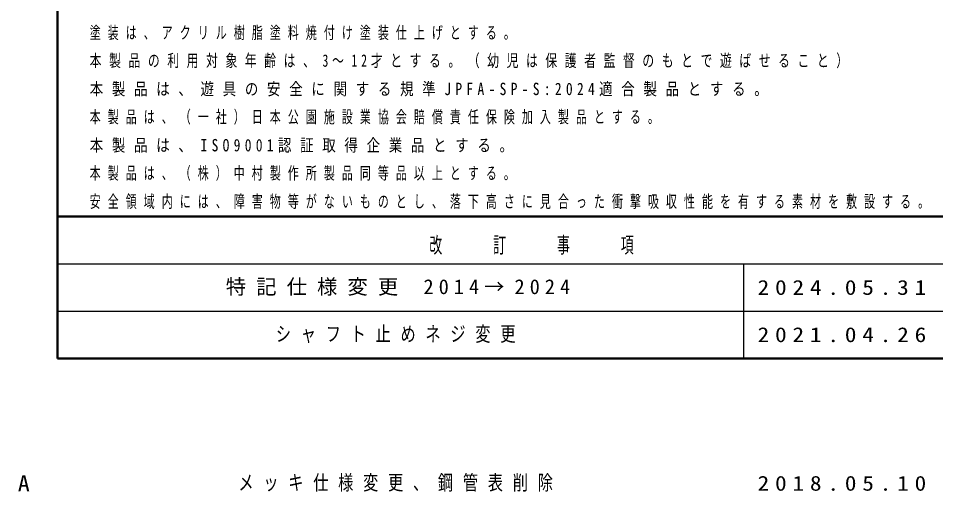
# Model space of a CAD drawing. Units: millimetres at full size; details may follow other scales. Extents: x -19540 to 26, y -986 to 13350.
# Drawn here: x -19540 to -12753, y -986 to 2518 of the extents above; entities that cross this region are included whole.
import ezdxf
from ezdxf.enums import TextEntityAlignment as Align

# ---------------------------------------------------------------- set-up
doc = ezdxf.new("R2010")
doc.units = ezdxf.units.MM
doc.layers.add('A3図枠', color=7, linetype='Continuous', lineweight=25)
doc.layers.add('補助', color=2, linetype='Continuous', lineweight=25)
doc.layers.add('図面プロファイル', color=7, linetype='Continuous')
doc.styles.add('ＭＳ ゴシック', font='')
doc.styles.get('ＭＳ ゴシック').set_extended_font_data('MS Gothic')

msp = doc.modelspace()

# ---------------------------------------------------------------- linework, layer by layer
at = {"layer": 'A3図枠', "lineweight": 50}
for p, q in [((-19250, 13350), (-19250, 0)), ((-19250, 1050), (0, 1050)), ((-19250, 0), (0, 0))]:
    msp.add_line(p, q, dxfattribs=at)
at = {"layer": 'A3図枠'}
for p, q in [((-19250, 700), (-12175, 700)), ((-14175, 700), (-14175, 0)), ((-19250, 350), (-12175, 350))]:
    msp.add_line(p, q, dxfattribs=at)

# ---------------------------------------------------------------- texts
at = {"layer": 'A3図枠', "color": 4, "insert": (-15712.5, 768.333), "char_height": 117.3, "attachment_point": 8, "style": 'ＭＳ ゴシック'}
msp.add_mtext('\\T1.64;\\W0.6;改\u3000\u3000訂\u3000\u3000事\u3000\u3000項', dxfattribs=at)
at = {"layer": '図面プロファイル', "style": 'ＭＳ ゴシック', "width": 1.1}
msp.add_text('A', height=117.3, dxfattribs=at).set_placement((-19500, -925), align=Align.MIDDLE_CENTER)
at = {"layer": '図面プロファイル', "char_height": 110, "attachment_point": 5, "style": 'ＭＳ ゴシック'}
for s, insert in [('\\T1.5;特記仕様変更\\~2014→2024', (-16712.5, 525)), ('\\T1.5;\\W1.15;2024.05.31', (-13425, 525)), ('\\T1.64;\\W0.75;シャフト止めネジ変更', (-16712.5, 175)), ('\\T1.5;\\W1.15;2021.04.26', (-13425, 175)), ('\\T1.64;\\W0.75;メッキ仕様変更、鋼管表削除', (-16712.5, -925)), ('\\T1.5;\\W1.15;2018.05.10', (-13425, -925))]:
    msp.add_mtext(s, dxfattribs=dict(at, insert=insert))
at = {"layer": '補助', "char_height": 91.64, "attachment_point": 7, "style": 'ＭＳ ゴシック'}
for s, insert in [('\\T1.64;\\W0.65;塗装は、アクリル樹脂塗料焼付け塗装仕上げとする。', (-19012.239, 2356.284)), ('\\T1.64;\\W0.7;本製品の利用対象年齢は、3～12才とする。（幼児は保護者監督のもとで遊ばせること）', (-19012.239, 2147.951)), ('\\T1.64;\\W0.8;本製品は、遊具の安全に関する規準JPFA-SP-S:2024適合製品とする。', (-19012.239, 1939.617)), ('\\T1.64;\\W0.65;本製品は、（一社）日本公園施設業協会賠償責任保険加入製品とする。', (-19012.239, 1731.284)), ('\\T1.64;\\W0.8;本製品は、ISO9001認証取得企業品とする。', (-19012.239, 1522.951)), ('\\T1.64;\\W0.65;本製品は、（株）中村製作所製品同等品以上とする。', (-19012.239, 1314.617)), ('\\T1.64;\\W0.65;安全領域内には、障害物等がないものとし、落下高さに見合った衝撃吸収性能を有する素材を敷設する。', (-19012.239, 1106.284))]:
    msp.add_mtext(s, dxfattribs=dict(at, insert=insert))

doc.saveas('drawing.dxf')
